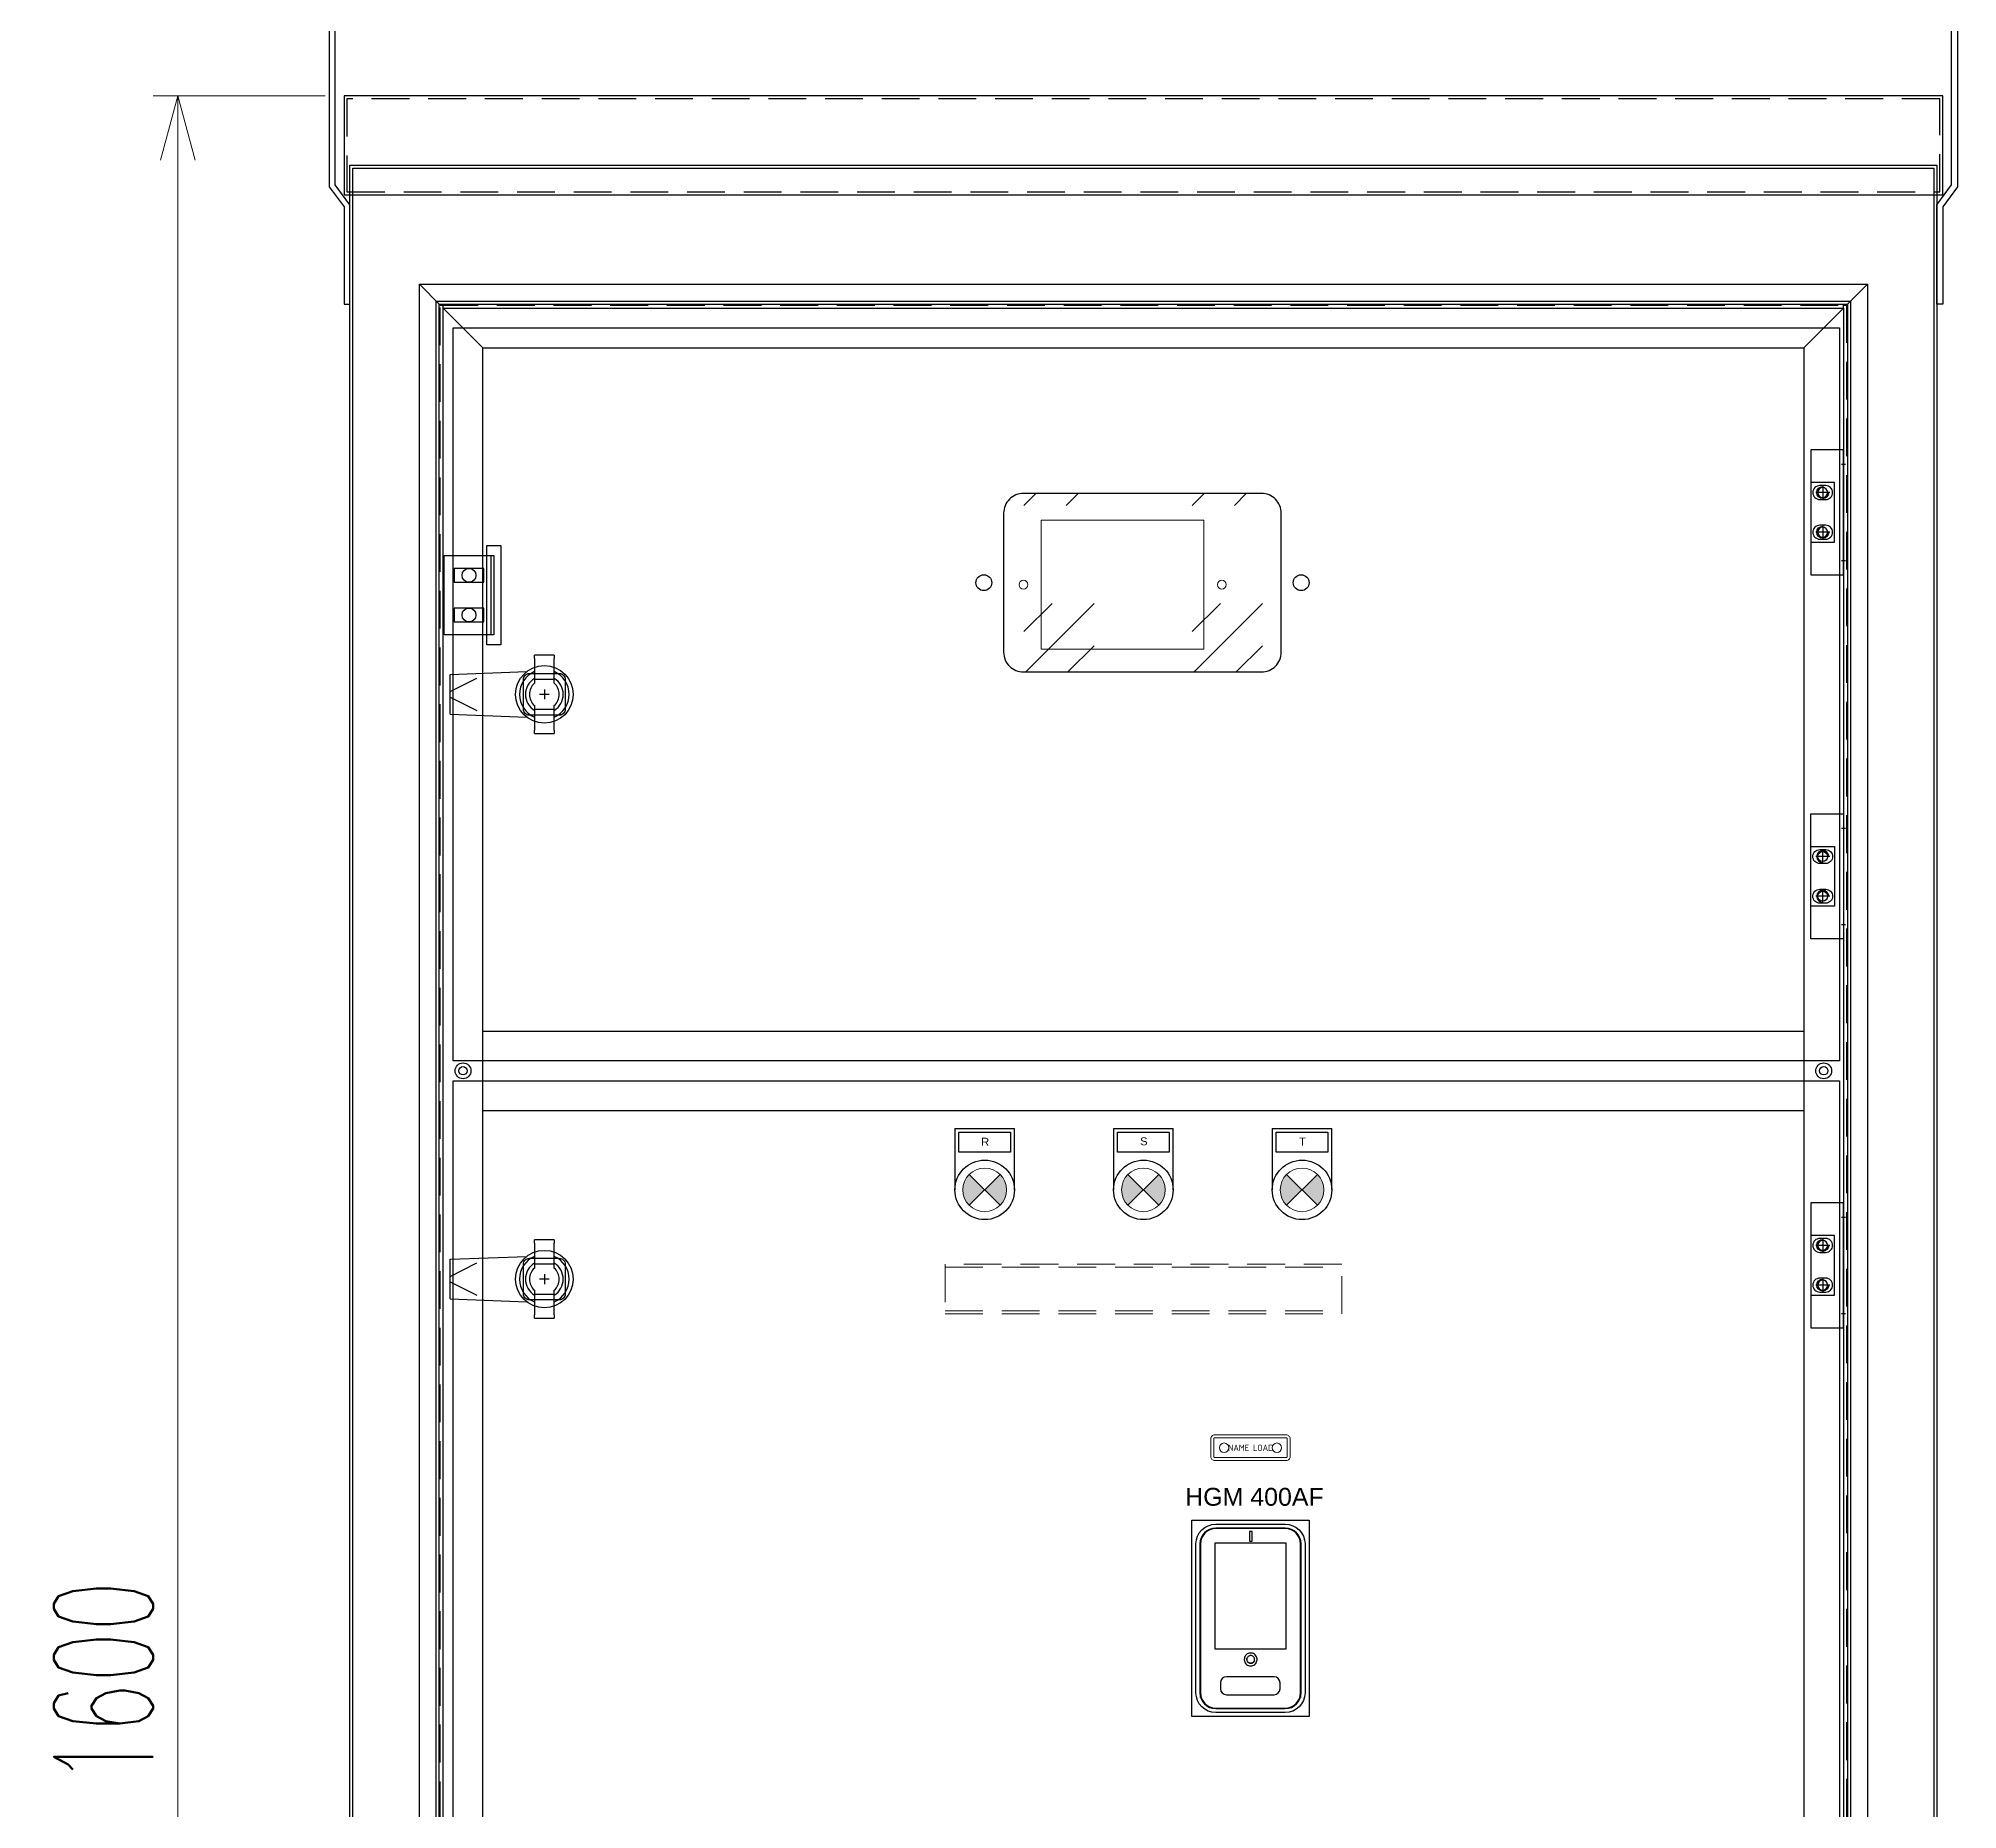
# Model space of a CAD drawing. Header units: millimetres. Extents: x -4798 to 103231, y 23514 to 54248.
# Drawn here: x -497 to 470, y 41047 to 41940 of the extents above; entities that cross this region are included whole.
import ezdxf
from ezdxf.enums import TextEntityAlignment as Align

# ---------------------------------------------------------------- set-up
doc = ezdxf.new("R2010")
doc.units = ezdxf.units.MM
doc.header["$LTSCALE"] = 3
for name, pattern in [('ACAD_ISO04W100', [30, 24, -3, 0, -3]), ('HIDDEN', [9.525, 6.35, -3.175]), ('HIDDEN2', [0.1875, 0.125, -0.0625])]:
    doc.linetypes.add(name, pattern=pattern)
for name, color, linetype, lineweight in [('01', 7, 'HIDDEN2', 13), ('07', 5, 'Continuous', 5), ('@.DM. NÉT ĐỨT', 8, 'HIDDEN', 9)]:
    doc.layers.add(name, color=color, linetype=linetype, lineweight=lineweight)
for name, color, linetype in [('1', 3, 'Continuous'), ('@.DM. NÉT CHÍNH', 7, 'Continuous'), ('@.DM. THIẾT BỊ', 7, 'Continuous'), ('centerline', 6, 'ACAD_ISO04W100'), ('equipments', 2, 'Continuous')]:
    doc.layers.add(name, color=color, linetype=linetype)
doc.layers.add('@.DM. KÍCH THƯỚC', color=8, linetype='Continuous', lineweight=20, transparency=0.2)
doc.styles.add('Ann_w01', font='romans.shx', dxfattribs={"width": 0.6, "bigfont": 'chineset.shx'})
doc.styles.add('Arial', font='arial.ttf')
doc.styles.add('Arial-Black', font='')
doc.styles.add('KT10', font='arial.ttf', dxfattribs={"height": 23})
doc.styles.add('WD_IEC', font='ISOCP2.shx', dxfattribs={"width": 0.9})
doc.styles.get('Arial-Black').set_extended_font_data('Arial Black')
doc.dimstyles.new('Dim 01_SC25', dxfattribs={"dimscale": 25, "dimtxt": 2, "dimasz": 1.3, "dimexe": 0.5, "dimexo": 0.5, "dimgap": 0.5, "dimtad": 1, "dimdec": 1, "dimzin": 12, "dimdsep": 46, "dimtxsty": 'Ann_w01', "dimblk": 'OPEN30', "dimcen": 1.5, "dimclrd": 6, "dimclre": 6, "dimclrt": 3, "dimadec": 1, "dimazin": 3, "dimtm": 1e-09, "dimtfac": 1, "dimtdec": 1, "dimtix": 1, "dimtmove": 0, "dimatfit": 3, "dimldrblk": 'OPEN30', "dimfxl": 0, "dimtolj": 1, "dimlwd": 0, "dimlwe": 0, "dimarcsym": 0})

# ---------------------------------------------------------------- blocks, each defined once
blk = doc.blocks.new('HL012 C')
at = {"color": 6, "linetype": 'Continuous'}
for p, q in [((7, 10), (14, 10)), ((10.5, 13.5), (10.5, 6.5)), ((10.5, -6.5), (10.5, -13.5)), ((7, -10), (14, -10))]:
    blk.add_line(p, q, dxfattribs=at)
at = {"layer": 'centerline'}
for p, q in [((1, 24.25), (-1, 24.25)), ((1, -24.25), (-1, -24.25))]:
    blk.add_line(p, q, dxfattribs=at)
at = {"layer": 'equipments'}
blk.add_lwpolyline([(16.5, 31.5), (16.5, -31.5), (0, -31.5), (0, 31.5)], close=True, dxfattribs=at)
blk.add_lwpolyline([(16.5, -15), (4.5, -15), (4.5, 15), (16.5, 15)], dxfattribs=at)
for centre in [(10.5, 10), (10.5, -10)]:
    blk.add_circle(centre, 2.5, dxfattribs=at)
at = {"layer": 'equipments', "color": 8}
for centre in [(10.5, 10), (10.5, -10)]:
    blk.add_arc(centre, 3, 180, 90, dxfattribs=at)
blk = doc.blocks.new('_Open30')
at = {"color": 0, "linetype": 'ByBlock', "lineweight": -2}
for p, q in [((-1, 0.268), (0, 0)), ((0, 0), (-1, -0.268)), ((0, 0), (-1, 0))]:
    blk.add_line(p, q, dxfattribs=at)
blk = doc.blocks.new('*D107')
at = {"layer": '@.DM. KÍCH THƯỚC', "color": 6, "lineweight": 0}
for p, q in [((-352.91, 41911.39), (-439.69, 41911.39)), ((-427.19, 40343.89), (-427.19, 41878.89)), ((-352.91, 40311.39), (-439.69, 40311.39))]:
    blk.add_line(p, q, dxfattribs=at)
at = {"layer": 'Defpoints', "color": 0}
for p in [(-427.19, 41911.39), (-340.41, 41911.39), (-340.41, 40311.39)]:
    blk.add_point(p, dxfattribs=at)
at = {"layer": '@.DM. KÍCH THƯỚC', "color": 6, "lineweight": 0, "xscale": 32.5, "yscale": 32.5, "zscale": 32.5}
for p, rotation in [((-427.19, 41911.39), 90), ((-427.19, 40311.39), 270)]:
    blk.add_blockref('_Open30', p, dxfattribs=dict(at, rotation=rotation))
at = {"layer": '@.DM. KÍCH THƯỚC', "color": 3, "insert": (-464.69, 41111.39), "char_height": 50, "attachment_point": 5, "rotation": 90, "style": 'Ann_w01'}
blk.add_mtext('\\A1;1600', dxfattribs=at)
blk = doc.blocks.new('A$C3f9339ef')
at = {"layer": '@.DM. NÉT CHÍNH', "color": 1}
blk.add_line((23.5, 40), (23.5, 0), dxfattribs=at)
for points in [[(25, 40), (25, 0), (0, 0), (0, 40)], [(5, 33.5), (5, 26.5), (20, 26.5), (20, 33.5)], [(5, 13.5), (5, 6.5), (20, 6.5), (20, 13.5)]]:
    blk.add_lwpolyline(points, close=True, dxfattribs=at)
blk = doc.blocks.new('A$C14ae59f4')
blk.add_lwpolyline([(31.8, 200), (31.8, 89.58), (39.3, 79.58), (39.3, 30.53), (42.3, 30.53), (42.3, 80.58), (34.8, 90.58), (34.8, 200)], close=True)
blk = doc.blocks.new('MS722')
at = {"layer": '@.DM. THIẾT BỊ', "color": 4}
for p, q in [((-5, 37.82), (-5, 39.5)), ((5, 39.5), (-5, 39.5)), ((5, 39.5), (5, 37.82)), ((-5, 37.82), (-5, 27.25)), ((5, 27.25), (5, 37.82)), ((-5, 27.25), (-5, 25.34)), ((5, 27.25), (-5, 27.25)), ((5, 25.34), (5, 27.25)), ((-5, 14.16), (-5, 12.25)), ((-5, 12.25), (-5, 1.68)), ((-5, 12.25), (5, 12.25)), ((5, 12.25), (5, 14.16)), ((5, 1.68), (5, 12.25)), ((-5, 0), (-5, 1.68)), ((-5, 0), (5, 0)), ((5, 1.68), (5, 0))]:
    blk.add_line(p, q, dxfattribs=at)
for radius, start, end in [(12.5, 113.57818, 246.42182), (12.5, 293.57818, 66.42182), (7.5, 131.81031, 228.18969), (7.5, 311.81031, 48.18969)]:
    blk.add_arc((0, 19.75), radius, start, end, dxfattribs=at)
at = {"layer": '@.DM. THIẾT BỊ', "color": 9}
for start, end in [(121.75686, 238.24314), (301.75686, 58.24314)]:
    blk.add_arc((0, 19.75), 9.5, start, end, dxfattribs=at)
blk = doc.blocks.new('KTRONG')
at = {"layer": '@.DM. THIẾT BỊ', "color": 8}
for p, q in [((-47.5, 10), (-8.87, 11.47)), ((-47.5, -10), (-47.5, 10)), ((-47.5, 1.38), (-34.11, 8.14)), ((-47.5, -1.38), (-34.11, -8.14)), ((-47.5, -10), (-8.87, -11.47))]:
    blk.add_line(p, q, dxfattribs=at)
at = {"layer": '@.DM. THIẾT BỊ', "color": 1, "ltscale": 10}
blk.add_line((0, 2.5), (0, -2.5), dxfattribs=at)
at = {"layer": '@.DM. THIẾT BỊ', "color": 8}
blk.add_lwpolyline([(10.5, 7.5), (10.5, -7.5, -0.414214), (7.5, -10.5), (-7.5, -10.5, -0.414214), (-10.5, -7.5), (-10.5, 7.5, -0.414214), (-7.5, 10.5), (7.5, 10.5, -0.414214)], format="xyb", close=True, dxfattribs=at)
at = {"layer": '@.DM. THIẾT BỊ', "color": 1, "ltscale": 10}
blk.add_lwpolyline([(2.5, 0), (-2.5, 0)], dxfattribs=at)
at = {"layer": '@.DM. THIẾT BỊ', "color": 8}
blk.add_circle((0, 0), 14.5, dxfattribs=at)
blk.add_blockref('MS722', (0, -19.75), dxfattribs=at)
blk = doc.blocks.new('*U56')
at = {"color": 7, "lineweight": 9}
blk.add_lwpolyline([(58246.62, 22747.67), (58210.62, 22747.67, 0.414214), (58208.62, 22745.67), (58208.62, 22736.67, 0.414214), (58210.62, 22734.67), (58246.62, 22734.67, 0.414214), (58248.62, 22736.67), (58248.62, 22745.67, 0.414214)], format="xyb", close=True, dxfattribs=at)
blk.add_lwpolyline([(58246.62, 22747.67), (58210.62, 22747.67, 0.414214), (58208.62, 22745.67), (58208.62, 22736.67, 0.414214), (58210.62, 22734.67), (58246.62, 22734.67, 0.414214), (58248.62, 22736.67), (58248.62, 22745.67, 0.414214)], format="xyb", close=True, dxfattribs=at)
at = {"color": 6, "linetype": 'HIDDEN', "lineweight": 9, "ltscale": 10}
blk.add_lwpolyline([(58246.62, 22746.17), (58210.62, 22746.17, 0.414214), (58210.12, 22745.67), (58210.12, 22736.67, 0.414214), (58210.62, 22736.17), (58246.62, 22736.17, 0.414214), (58247.12, 22736.67), (58247.12, 22745.67, 0.414214)], format="xyb", close=True, dxfattribs=at)
blk.add_lwpolyline([(58246.62, 22746.17), (58210.62, 22746.17, 0.414214), (58210.12, 22745.67), (58210.12, 22736.67, 0.414214), (58210.62, 22736.17), (58246.62, 22736.17, 0.414214), (58247.12, 22736.67), (58247.12, 22745.67, 0.414214)], format="xyb", close=True, dxfattribs=at)
at = {"linetype": 'ByBlock', "lineweight": 9}
for centre in [(58215.32, 22741.17), (58241.92, 22741.17)]:
    blk.add_circle(centre, 2.4, dxfattribs=at)
at = {"style": 'WD_IEC', "width": 0.9}
blk.add_text('NAME LOAD', height=3.2, dxfattribs=at).set_placement((58228.75, 22741.15), align=Align.MIDDLE_CENTER)
blk.add_text('NAME LOAD', height=3.2, dxfattribs=at).set_placement((58228.75, 22741.15), align=Align.MIDDLE_CENTER)
blk = doc.blocks.new('Den XANH')
h = blk.add_hatch(color=5)
h.paths.add_polyline_path([(15, 15), (22.78, 7.22, 0.198912), (26, 15, 0.198912), (22.78, 22.78)])
h.paths.add_polyline_path([(15, 15), (7.22, 22.78, 0.198912), (4, 15, 0.198912), (7.22, 7.22)])
at = {"color": 7}
for p, q in [((0, 46), (30, 46)), ((0, 46), (0, 15)), ((30, 15), (30, 46))]:
    blk.add_line(p, q, dxfattribs=at)
blk.add_lwpolyline([(2, 44), (28, 44), (28, 34), (2, 34)], close=True, dxfattribs=at)
blk.add_circle((15, 15), 15, dxfattribs=at)
at = {"layer": '07', "color": 5, "linetype": 'Continuous', "lineweight": 5, "ltscale": 3}
for p, q in [((22.78, 22.78), (7.22, 7.22)), ((7.22, 22.78), (22.78, 7.22))]:
    blk.add_line(p, q, dxfattribs=at)
blk.add_circle((15, 15), 11, dxfattribs=at)
at = {"layer": '01', "color": 2, "linetype": 'Continuous', "lineweight": 5, "style": 'Arial-Black'}
blk.add_attdef('T-SP', text='', height=2.4, dxfattribs=at).set_placement((15.23, 36.97), align=Align.CENTER)
blk = doc.blocks.new('Den DO')
h = blk.add_hatch(color=1)
h.paths.add_polyline_path([(7.22, 7.22), (15, 15), (7.22, 22.78, 0.198912), (4, 15, 0.198912)])
h.paths.add_polyline_path([(15, 15), (22.78, 7.22, 0.198912), (26, 15, 0.198912), (22.78, 22.78)])
at = {"color": 7}
for p, q in [((0, 46), (30, 46)), ((0, 46), (0, 15)), ((30, 15), (30, 46))]:
    blk.add_line(p, q, dxfattribs=at)
blk.add_lwpolyline([(2, 44), (28, 44), (28, 34), (2, 34)], close=True, dxfattribs=at)
blk.add_circle((15, 15), 15, dxfattribs=at)
at = {"layer": '07', "color": 1, "linetype": 'Continuous', "lineweight": 5, "ltscale": 3}
for p, q in [((22.78, 22.78), (7.22, 7.22)), ((7.22, 22.78), (22.78, 7.22))]:
    blk.add_line(p, q, dxfattribs=at)
blk.add_circle((15, 15), 11, dxfattribs=at)
at = {"layer": '01', "color": 2, "linetype": 'Continuous', "lineweight": 5, "style": 'Arial-Black'}
blk.add_attdef('T-SP', text='', height=2.4, dxfattribs=at).set_placement((14.96, 38.82), align=Align.CENTER)
blk = doc.blocks.new('Den VANG')
h = blk.add_hatch(color=2)
h.paths.add_polyline_path([(22.78, 7.22, 0.198912), (26, 15, 0.198912), (22.78, 22.78), (15, 15)])
h.paths.add_polyline_path([(7.22, 7.22), (15, 15), (7.22, 22.78, 0.198912), (4, 15, 0.198912)])
at = {"color": 7}
for p, q in [((0, 46), (30, 46)), ((0, 46), (0, 15)), ((30, 15), (30, 46))]:
    blk.add_line(p, q, dxfattribs=at)
blk.add_lwpolyline([(2, 44), (28, 44), (28, 34), (2, 34)], close=True, dxfattribs=at)
blk.add_circle((15, 15), 15, dxfattribs=at)
at = {"layer": '07', "color": 2, "linetype": 'Continuous', "lineweight": 5, "ltscale": 3}
for p, q in [((22.78, 22.78), (7.22, 7.22)), ((7.22, 22.78), (22.78, 7.22))]:
    blk.add_line(p, q, dxfattribs=at)
blk.add_circle((15, 15), 11, dxfattribs=at)
at = {"layer": '01', "color": 2, "linetype": 'Continuous', "lineweight": 5, "style": 'Arial-Black'}
blk.add_attdef('T-SP', text='', height=2.4, dxfattribs=at).set_placement((15.23, 36.97), align=Align.CENTER)
blk = doc.blocks.new('*U70')
at = {"color": 7}
ref = blk.add_blockref('Den DO', (-95, -46), dxfattribs=at)
ref.add_attrib('T-SP', 'R', dxfattribs={"layer": '01', "color": 2, "linetype": 'Continuous', "lineweight": 5, "height": 4, "style": 'Arial'}).set_placement((-79.77, -8.76), align=Align.CENTER)
ref = blk.add_blockref('Den VANG', (-15, -46), dxfattribs=at)
ref.add_attrib('T-SP', 'S', dxfattribs={"layer": '01', "color": 2, "linetype": 'Continuous', "lineweight": 5, "height": 4, "style": 'Arial'}).set_placement((0.23, -8.56), align=Align.CENTER)
ref = blk.add_blockref('Den XANH', (65, -46), dxfattribs=at)
ref.add_attrib('T-SP', 'T', dxfattribs={"layer": '01', "color": 2, "linetype": 'Continuous', "lineweight": 5, "height": 4, "style": 'Arial'}).set_placement((80.23, -8.65), align=Align.CENTER)
blk = doc.blocks.new('*U42')
at = {"layer": '@.DM. NÉT ĐỨT', "linetype": 'HIDDEN'}
for p, q in [((0, 26), (200, 26)), ((0, 4), (200, 4))]:
    blk.add_line(p, q, dxfattribs=at)
at = {"layer": '@.DM. NÉT ĐỨT'}
blk.add_lwpolyline([(0, 2.5), (200, 2.5), (200, 27.5), (0, 27.5)], close=True, dxfattribs=at)
blk = doc.blocks.new('A$C77b30689')
at = {"color": 6, "linetype": 'Continuous', "lineweight": 0}
blk.add_lwpolyline([(93.25, 65), (11.25, 65), (11.25, 0), (93.25, 0)], close=True, dxfattribs=at)
at = {"color": 6, "lineweight": 0}
for centre in [(2.25, 32.5), (102.25, 32.5)]:
    blk.add_circle(centre, 2.25, dxfattribs=at)
blk = doc.blocks.new('Mica cong to (loai to)')
h = blk.add_hatch()
h.set_pattern_fill('GOST_GLASS', color=4, scale=10)
h.set_pattern_definition([(45, (-51251.755, -40602.39), (84.852814, 0), [50, -70]), (45, (-51230.54, -40602.39), (84.852814, 0), [20, -100]), (45, (-51251.755, -40581.18), (84.852814, 0), [20, -100])])
h.paths.add_polyline_path([(-70, -35, 0.414214), (-60, -45), (60, -45, 0.414214), (70, -35), (70, 35, 0.414214), (60, 45), (-60, 45, 0.414214), (-70, 35)])
at = {"color": 1}
blk.add_lwpolyline([(-60, -45), (60, -45, 0.414214), (70, -35), (70, 35, 0.414214), (60, 45), (-60, 45, 0.414214), (-70, 35), (-70, -35, 0.414214)], format="xyb", close=True, dxfattribs=at)
for centre in [(-80, 0), (80, 0)]:
    blk.add_circle(centre, 4, dxfattribs=at)
blk = doc.blocks.new('*U127')
at = {"color": 7}
for p, q in [((-3.04, 248.19), (-4.34, 248.19)), ((-4.34, 248.19), (-4.34, 243.4)), ((-4.34, 243.4), (-3.04, 243.4)), ((-3.04, 243.4), (-3.04, 248.19))]:
    blk.add_line(p, q, dxfattribs=at)
at = {"color": 1}
blk.add_lwpolyline([(-33.31, 253.96), (25.69, 253.96), (25.69, 154.96), (-33.31, 154.96)], close=True, dxfattribs=at)
at = {"color": 7}
blk.add_lwpolyline([(-21.56, 242.46), (13.94, 242.46), (13.94, 188.96), (-21.56, 188.96)], close=True, dxfattribs=at)
for points in [[(-3.04, 248.19), (-3.47, 248.19), (-3.9, 248.19), (-4.34, 248.19)], [(-3.04, 243.4), (-3.04, 245.17), (-3.04, 246.41), (-3.04, 248.19)], [(-1.83, 183.21), (-2.07, 182.4), (-2.82, 181.8), (-3.7, 181.8)]]:
    blk.add_open_spline(points, degree=3, dxfattribs=at)
for points, knots in [([(-6.95, 183.75), (-6.95, 184.12), (-6.89, 184.49), (-6.65, 185.17), (-6.47, 185.5), (-6.02, 186.07), (-5.74, 186.31), (-5.12, 186.7), (-4.77, 186.85), (-4.07, 187.01), (-3.69, 187.02), (-2.97, 186.94), (-2.61, 186.84), (-1.95, 186.52), (-1.65, 186.3), (-1.14, 185.79), (-0.92, 185.48), (-0.61, 184.82), (-0.51, 184.46), (-0.43, 183.74), (-0.46, 183.37), (-0.62, 182.66), (-0.77, 182.31), (-1.16, 181.7), (-1.41, 181.42), (-1.98, 180.97), (-2.31, 180.79), (-3, 180.56), (-3.37, 180.5), (-4.1, 180.51), (-4.47, 180.57), (-5.15, 180.82), (-5.48, 181.01), (-6.04, 181.47), (-6.29, 181.75), (-6.67, 182.37), (-6.81, 182.72), (-6.93, 183.3), (-6.95, 183.53), (-6.95, 183.75)], [0, 0, 0, 0, 0.053605, 0.053605, 0.107224, 0.107224, 0.160801, 0.160801, 0.214785, 0.214785, 0.268161, 0.268161, 0.322233, 0.322233, 0.375639, 0.375639, 0.429487, 0.429487, 0.483332, 0.483332, 0.536674, 0.536674, 0.590715, 0.590715, 0.644093, 0.644093, 0.698088, 0.698088, 0.751706, 0.751706, 0.805461, 0.805461, 0.859106, 0.859106, 0.912706, 0.912706, 0.966694, 0.966694, 1, 1, 1, 1]), ([(-3.7, 185.7), (-3.57, 185.7), (-3.43, 185.69), (-3.08, 185.62), (-2.87, 185.53), (-2.5, 185.3), (-2.33, 185.15), (-2.05, 184.82), (-1.94, 184.62), (-1.8, 184.21), (-1.76, 183.99), (-1.75, 183.56), (-1.79, 183.34), (-1.93, 182.92), (-2.04, 182.72), (-2.31, 182.38), (-2.47, 182.23), (-2.84, 181.99), (-3.05, 181.91), (-3.47, 181.81), (-3.69, 181.79), (-4.13, 181.84), (-4.34, 181.9), (-4.74, 182.09), (-4.92, 182.22), (-5.23, 182.53), (-5.36, 182.71), (-5.55, 183.1), (-5.62, 183.31), (-5.67, 183.75), (-5.65, 183.97), (-5.56, 184.4), (-5.47, 184.61), (-5.24, 184.98), (-5.09, 185.14), (-4.75, 185.42), (-4.55, 185.52), (-4.14, 185.67), (-3.92, 185.7), (-3.7, 185.7)], [0, 0, 0, 0, 0.033307, 0.033307, 0.087455, 0.087455, 0.141133, 0.141133, 0.194646, 0.194646, 0.248231, 0.248231, 0.301906, 0.301906, 0.35605, 0.35605, 0.409487, 0.409487, 0.463375, 0.463375, 0.516652, 0.516652, 0.570611, 0.570611, 0.62456, 0.62456, 0.677895, 0.677895, 0.7318, 0.7318, 0.785225, 0.785225, 0.839357, 0.839357, 0.892985, 0.892985, 0.946493, 0.946493, 1, 1, 1, 1]), ([(-3.7, 181.8), (-4.78, 181.8), (-5.65, 182.68), (-5.65, 183.95), (-5.63, 184.13), (-5.57, 184.3)], [0, 0, 0, 0, 0.849257, 0.849257, 1, 1, 1, 1])]:
    blk.add_open_spline(points, degree=3, knots=knots, dxfattribs=at)
at = {"layer": '1', "color": 7, "linetype": 'Continuous'}
for p, q in [((-21.31, 251.96), (13.69, 251.96)), ((-31.31, 166.96), (-31.31, 241.96)), ((-29.31, 241.96), (-29.31, 166.96)), ((-29.06, 243.94), (-29.06, 167.01)), ((-21.56, 188.96), (-21.56, 242.46)), ((13.69, 249.96), (-21.31, 249.96)), ((13.64, 249.71), (-21.26, 249.71)), ((13.94, 242.46), (13.94, 188.96)), ((21.44, 167.01), (21.44, 241.91)), ((21.69, 166.96), (21.69, 241.96)), ((23.69, 241.96), (23.69, 166.96)), ((-21.31, 158.96), (13.69, 158.96)), ((13.69, 156.96), (-21.31, 156.96)), ((-21.26, 159.21), (13.64, 159.21))]:
    blk.add_line(p, q, dxfattribs=at)
at = {"layer": '1', "color": 7, "linetype": 'Continuous', "extrusion": (0, 0, -1)}
for centre, start, end in [((21.31, 241.96), 0, 90), ((-13.69, 241.96), 90, 180), ((21.31, 166.96), 270, 0), ((-13.69, 166.96), 180, 270)]:
    blk.add_arc(centre, 10, start, end, dxfattribs=at)
at = {"layer": '1', "color": 7, "linetype": 'Continuous'}
for centre, radius, start, end in [((-21.31, 241.96), 8, 90, 180), ((-21.26, 241.91), 7.8, 90, 180), ((13.64, 241.91), 7.8, 0, 90), ((13.69, 241.96), 8, 0, 90), ((-21.31, 166.96), 8, 180, 270), ((-21.26, 167.01), 7.8, 180, 270), ((13.64, 167.01), 7.8, 270, 0), ((13.69, 166.96), 8, 270, 0)]:
    blk.add_arc(centre, radius, start, end, dxfattribs=at)
at = {"layer": '1', "color": 7, "linetype": 'Continuous', "extrusion": (0, 0, -1)}
for centre, major_axis, start_param, end_param in [((-21.26, 166.2), (0, -10.18), 1.418429, 1.570796), ((13.64, 166.2), (0, 10.18), 1.570796, 1.723164)]:
    blk.add_ellipse(centre, major_axis=major_axis, ratio=0.766044, start_param=start_param, end_param=end_param, dxfattribs=at)
at = {"layer": '1', "color": 7, "linetype": 'Continuous'}
for points in [[(-15.93, 175), (-17.58, 175), (-18.93, 173.66), (-18.93, 172)], [(8.07, 175), (8.07, 175), (-15.93, 175), (-15.93, 175)], [(11.07, 172), (11.07, 173.66), (9.73, 175), (8.07, 175)], [(-18.93, 172), (-18.93, 172), (-18.93, 171.91), (-18.93, 171.78)], [(-18.93, 171.78), (-18.93, 171.08), (-18.93, 169), (-18.93, 169)], [(-18.93, 169), (-18.93, 167.34), (-17.58, 166), (-15.93, 166)], [(-15.93, 166), (-15.93, 166), (8.07, 166), (8.07, 166)], [(8.07, 166), (9.73, 166), (11.07, 167.34), (11.07, 169)], [(11.07, 169), (11.07, 169), (11.07, 172), (11.07, 172)]]:
    blk.add_open_spline(points, degree=3, dxfattribs=at)
at = {"color": 7, "insert": (-36.74, 270.23), "char_height": 9, "attachment_point": 1, "style": 'KT10'}
blk.add_mtext_dynamic_manual_height_columns('HGM 400AF', width=69.3826, gutter_width=115, heights=[0], dxfattribs=at)

msp = doc.modelspace()

# ---------------------------------------------------------------- linework, layer by layer
at = {"layer": '@.DM. NÉT CHÍNH', "color": 6}
for p, q in [((-273.41, 41439.89), (392.59, 41439.89)), ((-273.41, 41399.89), (392.59, 41399.89))]:
    msp.add_line(p, q, dxfattribs=at)
at = {"layer": '@.DM. NÉT CHÍNH', "color": 1}
msp.add_lwpolyline([(-343.41, 41861.39), (462.59, 41861.39), (462.59, 41911.39), (-343.41, 41911.39)], close=True, dxfattribs=at)
at = {"layer": '@.DM. NÉT CHÍNH', "color": 1, "linetype": 'HIDDEN'}
msp.add_lwpolyline([(-341.91, 41862.89), (461.09, 41862.89), (461.09, 41909.89), (-341.91, 41909.89)], close=True, dxfattribs=at)
at = {"layer": '@.DM. NÉT CHÍNH'}
for points in [[(-340.41, 41876.39), (459.59, 41876.39), (459.59, 40311.39), (-340.41, 40311.39)], [(-338.91, 41874.89), (458.09, 41874.89), (458.09, 40312.89), (-338.91, 40312.89)], [(-296.91, 41807.89), (416.09, 41807.89), (416.09, 40354.89), (-296.91, 40354.89)], [(-295.41, 41806.39), (414.59, 41806.39), (414.59, 40356.39), (-295.41, 40356.39)]]:
    msp.add_lwpolyline(points, close=True, dxfattribs=at)
at = {"layer": '@.DM. NÉT CHÍNH', "color": 6}
for points in [[(-305.41, 41816.39), (424.59, 41816.39), (424.59, 40346.39), (-305.41, 40346.39)], [(-293.41, 41804.39), (412.59, 41804.39), (412.59, 40358.39), (-293.41, 40358.39)], [(-273.41, 41784.39), (392.59, 41784.39), (392.59, 40378.39), (-273.41, 40378.39)]]:
    msp.add_lwpolyline(points, close=True, dxfattribs=at)
for points in [[(-273.41, 41784.39), (-293.41, 41804.39), (-293.41, 41805.89), (-294.91, 41805.89), (-305.41, 41816.39)], [(392.59, 41784.39), (412.59, 41804.39), (412.59, 41805.89), (414.09, 41805.89), (424.59, 41816.39)]]:
    msp.add_lwpolyline(points, dxfattribs=at)
at = {"layer": '@.DM. NÉT CHÍNH', "color": 6, "linetype": 'HIDDEN'}
msp.add_lwpolyline([(-294.91, 41805.89), (414.09, 41805.89), (414.09, 40356.89), (-294.91, 40356.89)], close=True, dxfattribs=at)
at = {"layer": '@.DM. NÉT CHÍNH', "color": 4}
for points in [[(-288.41, 41794.39), (410.59, 41794.39), (410.59, 41424.89), (-288.41, 41424.89)], [(-264.41, 41684.64), (-264.41, 41634.64), (-271.41, 41634.64), (-271.41, 41684.64)], [(-288.41, 41414.89), (410.59, 41414.89), (410.59, 40368.39), (-288.41, 40368.39)]]:
    msp.add_lwpolyline(points, close=True, dxfattribs=at)
for points in [[(400.59, 41707.88), (403.59, 41707.88, 0.414214), (407.09, 41711.38), (407.09, 41711.38, 0.414214), (403.59, 41714.88), (400.59, 41714.88, 0.414214), (397.09, 41711.38), (397.09, 41711.38, 0.414214)], [(400.59, 41687.88), (403.59, 41687.88, 0.414214), (407.09, 41691.38), (407.09, 41691.38, 0.414214), (403.59, 41694.88), (400.59, 41694.88, 0.414214), (397.09, 41691.38), (397.09, 41691.38, 0.414214)], [(400.59, 41531.4), (403.59, 41531.4, -0.414214), (407.09, 41527.9), (407.09, 41527.9, -0.414214), (403.59, 41524.4), (400.59, 41524.4, -0.414214), (397.09, 41527.9), (397.09, 41527.9, -0.414214)], [(400.59, 41511.4), (403.59, 41511.4, -0.414214), (407.09, 41507.9), (407.09, 41507.9, -0.414214), (403.59, 41504.4), (400.59, 41504.4, -0.414214), (397.09, 41507.9), (397.09, 41507.9, -0.414214)], [(400.59, 41328.38), (403.59, 41328.38, 0.414214), (407.09, 41331.88), (407.09, 41331.88, 0.414214), (403.59, 41335.38), (400.59, 41335.38, 0.414214), (397.09, 41331.88), (397.09, 41331.88, 0.414214)], [(400.59, 41308.38), (403.59, 41308.38, 0.414214), (407.09, 41311.88), (407.09, 41311.88, 0.414214), (403.59, 41315.38), (400.59, 41315.38, 0.414214), (397.09, 41311.88), (397.09, 41311.88, 0.414214)]]:
    msp.add_lwpolyline(points, format="xyb", close=True, dxfattribs=at)
at = {"layer": '@.DM. NÉT CHÍNH', "color": 6}
for centre, radius in [((-280.41, 41669.64), 3.5), ((-280.41, 41649.64), 3.5), ((-283.41, 41419.89), 4), ((402.59, 41419.89), 4), ((-283.41, 41419.89), 2.1), ((402.59, 41419.89), 2.1)]:
    msp.add_circle(centre, radius, dxfattribs=at)

# ---------------------------------------------------------------- block references
for name, p in [('Mica cong to (loai to)', (59.13, 41665.92)), ('KTRONG', (-242.41, 41609.64)), ('KTRONG', (-242.41, 41314.89)), ('*U42', (-40.41, 41294.89)), ('*U56', (-58115.03, 18488.73))]:
    msp.add_blockref(name, p)
at = {"color": 3}
for name, p in [('A$C77b30689', (-3.11, 41632.46)), ('*U127', (117.4, 40939.43))]:
    msp.add_blockref(name, p, dxfattribs=at)
at = {"linetype": 'ByBlock'}
msp.add_blockref('*U70', (59.59, 41390.89), dxfattribs=at)
at = {"layer": '@.DM. NÉT CHÍNH'}
for name, p in [('A$C14ae59f4', (-382.71, 41775.86)), ('A$C3f9339ef', (-292.91, 41639.64))]:
    msp.add_blockref(name, p, dxfattribs=at)
at = {"layer": '@.DM. NÉT CHÍNH', "xscale": -1}
msp.add_blockref('A$C14ae59f4', (501.89, 41775.86), dxfattribs=at)
at = {"layer": 'equipments', "xscale": -1}
for p in [(412.59, 41701.38), (412.59, 41321.88)]:
    msp.add_blockref('HL012 C', p, dxfattribs=at)
at = {"layer": 'equipments', "rotation": 180}
msp.add_blockref('HL012 C', (412.59, 41517.9), dxfattribs=at)

# ---------------------------------------------------------------- dimensions: what is measured, and where the dimension line sits
at = {"layer": '@.DM. KÍCH THƯỚC'}
dim = msp.add_linear_dim(base=(-427.19, 41911.39), p1=(-340.41, 40311.39), p2=(-340.41, 41911.39), angle=90, dimstyle='Dim 01_SC25', dxfattribs=at)
dim.commit()
dim.dimension.update_dxf_attribs({"geometry": '*D107', "text_midpoint": (-464.69, 41111.39)})

doc.saveas('drawing.dxf')
